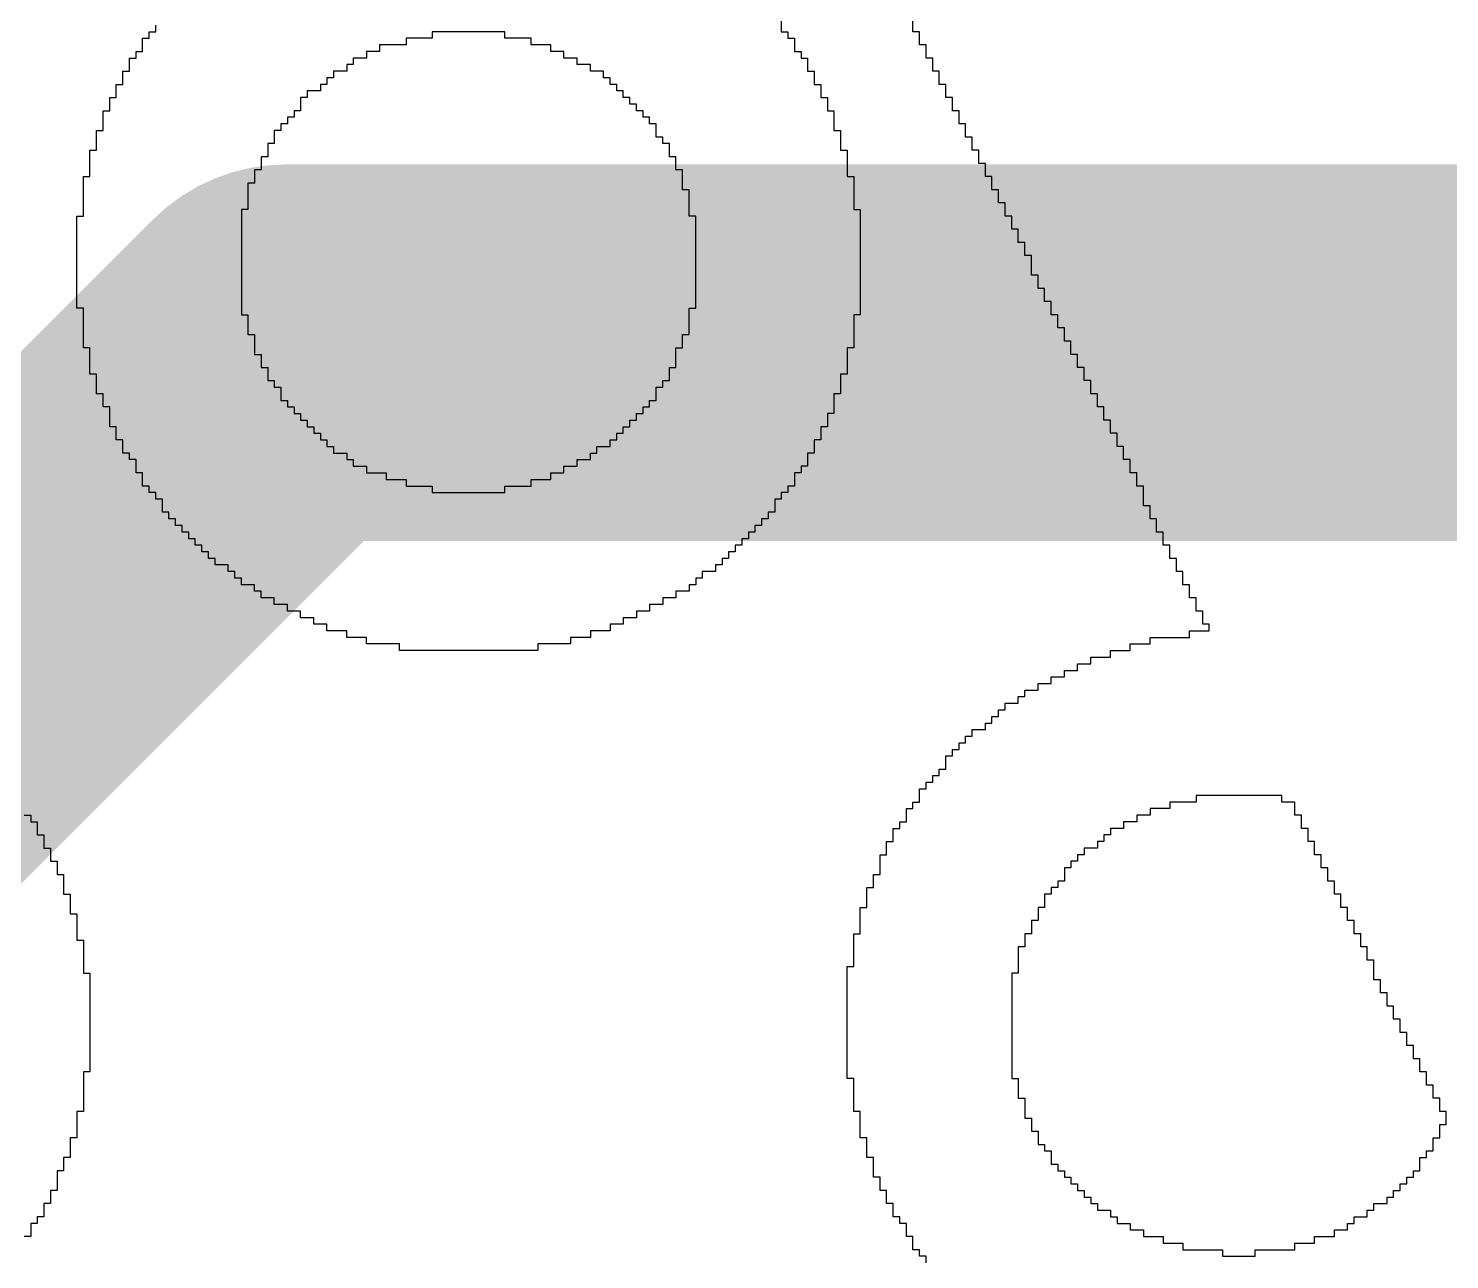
# Model space of a CAD drawing. Header units: millimetres. Extents: x -0.27 to 4.7, y -0.39 to 2.83.
# Drawn here: x 2.35479 to 2.39254, y 1.09254 to 1.12525 of the extents above; entities that cross this region are included whole.
import ezdxf

# ---------------------------------------------------------------- set-up
doc = ezdxf.new("R2010")
doc.units = ezdxf.units.MM
doc.header["$MEASUREMENT"] = 0
doc.layers.add('TopLayer', color=1, linetype='Continuous')
doc.layers.add('TopOverlay', color=2, linetype='Continuous')

msp = doc.modelspace()

# ---------------------------------------------------------------- linework, layer by layer
at = {"layer": 'TopLayer', "const_width": 0.01}
for points in [[(2.333, 1.088), (2.361634, 1.116634)], [(2.361634, 1.116634), (2.677673, 1.116634)]]:
    msp.add_lwpolyline(points, dxfattribs=at)
at = {"layer": 'TopLayer', "const_width": 0.005}
msp.add_lwpolyline([(2.359134, 1.116634, 1), (2.364134, 1.116634, 1)], format="xyb", close=True, dxfattribs=at)
msp.add_lwpolyline([(2.359134, 1.116634, 1), (2.364134, 1.116634, 1)], format="xyb", close=True, dxfattribs=at)
at = {"layer": 'TopOverlay'}
for p, q in [((2.37479, 1.12551), (2.37479, 1.12516)), ((2.378288, 1.12516), (2.378288, 1.125684)), ((2.358, 1.124985), (2.358, 1.12516)), ((2.358, 1.12516), (2.358174, 1.12516)), ((2.358174, 1.12516), (2.358174, 1.125335)), ((2.367444, 1.12516), (2.36552, 1.12516)), ((2.36552, 1.12516), (2.36552, 1.124985)), ((2.367444, 1.124985), (2.367444, 1.12516)), ((2.37479, 1.12516), (2.374965, 1.12516)), ((2.374965, 1.12516), (2.374965, 1.124985)), ((2.378463, 1.12516), (2.378288, 1.12516)), ((2.378463, 1.12481), (2.378463, 1.12516)), ((2.357825, 1.124635), (2.357825, 1.124985)), ((2.357825, 1.124985), (2.358, 1.124985)), ((2.364821, 1.12481), (2.364121, 1.12481)), ((2.364121, 1.12481), (2.364121, 1.124635)), ((2.36552, 1.124985), (2.364821, 1.124985)), ((2.364821, 1.124985), (2.364821, 1.12481)), ((2.368144, 1.124985), (2.367444, 1.124985)), ((2.368144, 1.12481), (2.368144, 1.124985)), ((2.368669, 1.12481), (2.368144, 1.12481)), ((2.368669, 1.124635), (2.368669, 1.12481)), ((2.374965, 1.124985), (2.37514, 1.124985)), ((2.37514, 1.124985), (2.37514, 1.124635)), ((2.378638, 1.12481), (2.378463, 1.12481)), ((2.378638, 1.12446), (2.378638, 1.12481)), ((2.357475, 1.12411), (2.357475, 1.12446)), ((2.357475, 1.12446), (2.35765, 1.12446)), ((2.35765, 1.12446), (2.35765, 1.124635)), ((2.35765, 1.124635), (2.357825, 1.124635)), ((2.363421, 1.124285), (2.363247, 1.124285)), ((2.363247, 1.124285), (2.363247, 1.12411)), ((2.363771, 1.12446), (2.363421, 1.12446)), ((2.363421, 1.12446), (2.363421, 1.124285)), ((2.364121, 1.124635), (2.363771, 1.124635)), ((2.363771, 1.124635), (2.363771, 1.12446)), ((2.369018, 1.124635), (2.368669, 1.124635)), ((2.369018, 1.12446), (2.369018, 1.124635)), ((2.369368, 1.12446), (2.369018, 1.12446)), ((2.369368, 1.124285), (2.369368, 1.12446)), ((2.369718, 1.124285), (2.369368, 1.124285)), ((2.369718, 1.12411), (2.369718, 1.124285)), ((2.37514, 1.124635), (2.375315, 1.124635)), ((2.375315, 1.124635), (2.375315, 1.12446)), ((2.375315, 1.12446), (2.37549, 1.12446)), ((2.37549, 1.12446), (2.37549, 1.12411)), ((2.378813, 1.12446), (2.378638, 1.12446)), ((2.378813, 1.12411), (2.378813, 1.12446)), ((2.3573, 1.123761), (2.3573, 1.12411)), ((2.3573, 1.12411), (2.357475, 1.12411)), ((2.362897, 1.123935), (2.362722, 1.123935)), ((2.362722, 1.123935), (2.362722, 1.123761)), ((2.363247, 1.12411), (2.362897, 1.12411)), ((2.362897, 1.12411), (2.362897, 1.123935)), ((2.370068, 1.12411), (2.369718, 1.12411)), ((2.370068, 1.123935), (2.370068, 1.12411)), ((2.370243, 1.123935), (2.370068, 1.123935)), ((2.370243, 1.123761), (2.370243, 1.123935)), ((2.37549, 1.12411), (2.375665, 1.12411)), ((2.375665, 1.12411), (2.375665, 1.123761)), ((2.378988, 1.12411), (2.378813, 1.12411)), ((2.378988, 1.123761), (2.378988, 1.12411)), ((2.357125, 1.123411), (2.357125, 1.123761)), ((2.357125, 1.123761), (2.3573, 1.123761)), ((2.362547, 1.123586), (2.362197, 1.123586)), ((2.362197, 1.123586), (2.362197, 1.123411)), ((2.362722, 1.123761), (2.362547, 1.123761)), ((2.362547, 1.123761), (2.362547, 1.123586)), ((2.370418, 1.123761), (2.370243, 1.123761)), ((2.370418, 1.123586), (2.370418, 1.123761)), ((2.370593, 1.123586), (2.370418, 1.123586)), ((2.370593, 1.123411), (2.370593, 1.123586)), ((2.375665, 1.123761), (2.37584, 1.123761)), ((2.37584, 1.123761), (2.37584, 1.123411)), ((2.379163, 1.123761), (2.378988, 1.123761)), ((2.379163, 1.123411), (2.379163, 1.123761)), ((2.35695, 1.123061), (2.35695, 1.123411)), ((2.35695, 1.123411), (2.357125, 1.123411)), ((2.362197, 1.123411), (2.362022, 1.123411)), ((2.362022, 1.123411), (2.362022, 1.123061)), ((2.370767, 1.123411), (2.370593, 1.123411)), ((2.370767, 1.123236), (2.370767, 1.123411)), ((2.370942, 1.123236), (2.370767, 1.123236)), ((2.370942, 1.123061), (2.370942, 1.123236)), ((2.37584, 1.123411), (2.376015, 1.123411)), ((2.376015, 1.123411), (2.376015, 1.123061)), ((2.379338, 1.123411), (2.379163, 1.123411)), ((2.379338, 1.123061), (2.379338, 1.123411)), ((2.356775, 1.122536), (2.356775, 1.123061)), ((2.356775, 1.123061), (2.35695, 1.123061)), ((2.361847, 1.122886), (2.361673, 1.122886)), ((2.361673, 1.122886), (2.361673, 1.122711)), ((2.362022, 1.123061), (2.361847, 1.123061)), ((2.361847, 1.123061), (2.361847, 1.122886)), ((2.371117, 1.123061), (2.370942, 1.123061)), ((2.371117, 1.122886), (2.371117, 1.123061)), ((2.371292, 1.122886), (2.371117, 1.122886)), ((2.371292, 1.122711), (2.371292, 1.122886)), ((2.376015, 1.123061), (2.37619, 1.123061)), ((2.37619, 1.123061), (2.37619, 1.122536)), ((2.379513, 1.123061), (2.379338, 1.123061)), ((2.379513, 1.122711), (2.379513, 1.123061)), ((2.3566, 1.122011), (2.3566, 1.122536)), ((2.3566, 1.122536), (2.356775, 1.122536)), ((2.361498, 1.122536), (2.361323, 1.122536)), ((2.361323, 1.122536), (2.361323, 1.122186)), ((2.361673, 1.122711), (2.361498, 1.122711)), ((2.361498, 1.122711), (2.361498, 1.122536)), ((2.371467, 1.122711), (2.371292, 1.122711)), ((2.371467, 1.122361), (2.371467, 1.122711)), ((2.37619, 1.122536), (2.376364, 1.122536)), ((2.376364, 1.122536), (2.376364, 1.122011)), ((2.379688, 1.122711), (2.379513, 1.122711)), ((2.379688, 1.122361), (2.379688, 1.122711)), ((2.356425, 1.121312), (2.356425, 1.122011)), ((2.356425, 1.122011), (2.3566, 1.122011)), ((2.361323, 1.122186), (2.361148, 1.122186)), ((2.361148, 1.122186), (2.361148, 1.121837)), ((2.371642, 1.122361), (2.371467, 1.122361)), ((2.371642, 1.122186), (2.371642, 1.122361)), ((2.371817, 1.122186), (2.371642, 1.122186)), ((2.371817, 1.121837), (2.371817, 1.122186)), ((2.376364, 1.122011), (2.376539, 1.122011)), ((2.376539, 1.122011), (2.376539, 1.121312)), ((2.379863, 1.122361), (2.379688, 1.122361)), ((2.379863, 1.122011), (2.379863, 1.122361)), ((2.380037, 1.122011), (2.379863, 1.122011)), ((2.380037, 1.121662), (2.380037, 1.122011)), ((2.361148, 1.121837), (2.360973, 1.121837)), ((2.360973, 1.121837), (2.360973, 1.121487)), ((2.371992, 1.121837), (2.371817, 1.121837)), ((2.371992, 1.121487), (2.371992, 1.121837)), ((2.380212, 1.121662), (2.380037, 1.121662)), ((2.380212, 1.121312), (2.380212, 1.121662)), ((2.35625, 1.120262), (2.35625, 1.121312)), ((2.35625, 1.121312), (2.356425, 1.121312)), ((2.360973, 1.121487), (2.360798, 1.121487)), ((2.360798, 1.121487), (2.360798, 1.121137)), ((2.372167, 1.121487), (2.371992, 1.121487)), ((2.372167, 1.120962), (2.372167, 1.121487)), ((2.376539, 1.121312), (2.376714, 1.121312)), ((2.376714, 1.121312), (2.376714, 1.120437)), ((2.380387, 1.121312), (2.380212, 1.121312)), ((2.380387, 1.120962), (2.380387, 1.121312)), ((2.360798, 1.121137), (2.360623, 1.121137)), ((2.360623, 1.121137), (2.360623, 1.120437)), ((2.372342, 1.120962), (2.372167, 1.120962)), ((2.372342, 1.120262), (2.372342, 1.120962)), ((2.380562, 1.120962), (2.380387, 1.120962)), ((2.380562, 1.120612), (2.380562, 1.120962)), ((2.380737, 1.120612), (2.380562, 1.120612)), ((2.380737, 1.120262), (2.380737, 1.120612)), ((2.356076, 1.117814), (2.356076, 1.120262)), ((2.356076, 1.120262), (2.35625, 1.120262)), ((2.360623, 1.120437), (2.360448, 1.120437)), ((2.360448, 1.120437), (2.360448, 1.117639)), ((2.372517, 1.120262), (2.372342, 1.120262)), ((2.372517, 1.117814), (2.372517, 1.120262)), ((2.376714, 1.120437), (2.376889, 1.120437)), ((2.376889, 1.120437), (2.376889, 1.117639)), ((2.380912, 1.120262), (2.380737, 1.120262)), ((2.380912, 1.119913), (2.380912, 1.120262)), ((2.381087, 1.119913), (2.380912, 1.119913)), ((2.381087, 1.119563), (2.381087, 1.119913)), ((2.381262, 1.119563), (2.381087, 1.119563)), ((2.381262, 1.119213), (2.381262, 1.119563)), ((2.381437, 1.119213), (2.381262, 1.119213)), ((2.381437, 1.118688), (2.381437, 1.119213)), ((2.381611, 1.118688), (2.381437, 1.118688)), ((2.381611, 1.118338), (2.381611, 1.118688)), ((2.381786, 1.118338), (2.381611, 1.118338)), ((2.381786, 1.117989), (2.381786, 1.118338)), ((2.381961, 1.117989), (2.381786, 1.117989)), ((2.381961, 1.117639), (2.381961, 1.117989)), ((2.35625, 1.117814), (2.356076, 1.117814)), ((2.35625, 1.116764), (2.35625, 1.117814)), ((2.360448, 1.117639), (2.360623, 1.117639)), ((2.360623, 1.117639), (2.360623, 1.117114)), ((2.372342, 1.117114), (2.372342, 1.117814)), ((2.372342, 1.117814), (2.372517, 1.117814)), ((2.376889, 1.117639), (2.376714, 1.117639)), ((2.376714, 1.117639), (2.376714, 1.116764)), ((2.382136, 1.117639), (2.381961, 1.117639)), ((2.382136, 1.117289), (2.382136, 1.117639)), ((2.360623, 1.117114), (2.360798, 1.117114)), ((2.360798, 1.117114), (2.360798, 1.116589)), ((2.372167, 1.116764), (2.372167, 1.117114)), ((2.372167, 1.117114), (2.372342, 1.117114)), ((2.382311, 1.117289), (2.382136, 1.117289)), ((2.382311, 1.116939), (2.382311, 1.117289)), ((2.356425, 1.116764), (2.35625, 1.116764)), ((2.356425, 1.116065), (2.356425, 1.116764)), ((2.371992, 1.11624), (2.371992, 1.116764)), ((2.371992, 1.116764), (2.372167, 1.116764)), ((2.376714, 1.116764), (2.376539, 1.116764)), ((2.376539, 1.116764), (2.376539, 1.116065)), ((2.382486, 1.116939), (2.382311, 1.116939)), ((2.382486, 1.116589), (2.382486, 1.116939)), ((2.360798, 1.116589), (2.360973, 1.116589)), ((2.360973, 1.116589), (2.360973, 1.11624)), ((2.382661, 1.116589), (2.382486, 1.116589)), ((2.382661, 1.11624), (2.382661, 1.116589)), ((2.3566, 1.116065), (2.356425, 1.116065)), ((2.3566, 1.11554), (2.3566, 1.116065)), ((2.360973, 1.11624), (2.361148, 1.11624)), ((2.361148, 1.11624), (2.361148, 1.11589)), ((2.371817, 1.11589), (2.371817, 1.11624)), ((2.371817, 1.11624), (2.371992, 1.11624)), ((2.376539, 1.116065), (2.376364, 1.116065)), ((2.376364, 1.116065), (2.376364, 1.11554)), ((2.382836, 1.11624), (2.382661, 1.11624)), ((2.382836, 1.11589), (2.382836, 1.11624)), ((2.361148, 1.11589), (2.361323, 1.11589)), ((2.361323, 1.11589), (2.361323, 1.115715)), ((2.361323, 1.115715), (2.361498, 1.115715)), ((2.361498, 1.115715), (2.361498, 1.115365)), ((2.371467, 1.115365), (2.371467, 1.115715)), ((2.371467, 1.115715), (2.371642, 1.115715)), ((2.371642, 1.115715), (2.371642, 1.11589)), ((2.371642, 1.11589), (2.371817, 1.11589)), ((2.383011, 1.11589), (2.382836, 1.11589)), ((2.383011, 1.11554), (2.383011, 1.11589)), ((2.356775, 1.11554), (2.3566, 1.11554)), ((2.356775, 1.11519), (2.356775, 1.11554)), ((2.361498, 1.115365), (2.361673, 1.115365)), ((2.361673, 1.115365), (2.361673, 1.11519)), ((2.371292, 1.11519), (2.371292, 1.115365)), ((2.371292, 1.115365), (2.371467, 1.115365)), ((2.376364, 1.11554), (2.37619, 1.11554)), ((2.37619, 1.11554), (2.37619, 1.115015)), ((2.383186, 1.11554), (2.383011, 1.11554)), ((2.383186, 1.11519), (2.383186, 1.11554)), ((2.35695, 1.11519), (2.356775, 1.11519)), ((2.35695, 1.114666), (2.35695, 1.11519)), ((2.361673, 1.11519), (2.361847, 1.11519)), ((2.361847, 1.11519), (2.361847, 1.115015)), ((2.361847, 1.115015), (2.362022, 1.115015)), ((2.362022, 1.115015), (2.362022, 1.11484)), ((2.362022, 1.11484), (2.362197, 1.11484)), ((2.362197, 1.11484), (2.362197, 1.114666)), ((2.370767, 1.114666), (2.370767, 1.11484)), ((2.370767, 1.11484), (2.370942, 1.11484)), ((2.370942, 1.11484), (2.370942, 1.115015)), ((2.370942, 1.115015), (2.371117, 1.115015)), ((2.371117, 1.115015), (2.371117, 1.11519)), ((2.371117, 1.11519), (2.371292, 1.11519)), ((2.37619, 1.115015), (2.376015, 1.115015)), ((2.376015, 1.115015), (2.376015, 1.114666)), ((2.383361, 1.11519), (2.383186, 1.11519)), ((2.383361, 1.11484), (2.383361, 1.11519)), ((2.383535, 1.11484), (2.383361, 1.11484)), ((2.383535, 1.114491), (2.383535, 1.11484)), ((2.357125, 1.114666), (2.35695, 1.114666)), ((2.357125, 1.114316), (2.357125, 1.114666)), ((2.362197, 1.114666), (2.362372, 1.114666)), ((2.362372, 1.114666), (2.362372, 1.114491)), ((2.362372, 1.114491), (2.362547, 1.114491)), ((2.362547, 1.114491), (2.362547, 1.114316)), ((2.370418, 1.114316), (2.370418, 1.114491)), ((2.370418, 1.114491), (2.370593, 1.114491)), ((2.370593, 1.114491), (2.370593, 1.114666)), ((2.370593, 1.114666), (2.370767, 1.114666)), ((2.376015, 1.114666), (2.37584, 1.114666)), ((2.37584, 1.114666), (2.37584, 1.114316)), ((2.38371, 1.114491), (2.383535, 1.114491)), ((2.38371, 1.114141), (2.38371, 1.114491)), ((2.3573, 1.114316), (2.357125, 1.114316)), ((2.3573, 1.113966), (2.3573, 1.114316)), ((2.362547, 1.114316), (2.362722, 1.114316)), ((2.362722, 1.114316), (2.362722, 1.114141)), ((2.362722, 1.114141), (2.362897, 1.114141)), ((2.362897, 1.114141), (2.362897, 1.113966)), ((2.369893, 1.113966), (2.369893, 1.114141)), ((2.369893, 1.114141), (2.370243, 1.114141)), ((2.370243, 1.114141), (2.370243, 1.114316)), ((2.370243, 1.114316), (2.370418, 1.114316)), ((2.37584, 1.114316), (2.375665, 1.114316)), ((2.375665, 1.114316), (2.375665, 1.113966)), ((2.383885, 1.114141), (2.38371, 1.114141)), ((2.383885, 1.113791), (2.383885, 1.114141)), ((2.357475, 1.113966), (2.3573, 1.113966)), ((2.357475, 1.113791), (2.357475, 1.113966)), ((2.35765, 1.113791), (2.357475, 1.113791)), ((2.35765, 1.113441), (2.35765, 1.113791)), ((2.362897, 1.113966), (2.363247, 1.113966)), ((2.363247, 1.113966), (2.363247, 1.113791)), ((2.363247, 1.113791), (2.363421, 1.113791)), ((2.363421, 1.113791), (2.363421, 1.113616)), ((2.369368, 1.113616), (2.369368, 1.113791)), ((2.369368, 1.113791), (2.369718, 1.113791)), ((2.369718, 1.113791), (2.369718, 1.113966)), ((2.369718, 1.113966), (2.369893, 1.113966)), ((2.375665, 1.113966), (2.37549, 1.113966)), ((2.37549, 1.113966), (2.37549, 1.113616)), ((2.38406, 1.113791), (2.383885, 1.113791)), ((2.38406, 1.113441), (2.38406, 1.113791)), ((2.357825, 1.113441), (2.35765, 1.113441)), ((2.357825, 1.113091), (2.357825, 1.113441)), ((2.363421, 1.113616), (2.363771, 1.113616)), ((2.363771, 1.113616), (2.363771, 1.113441)), ((2.363771, 1.113441), (2.364296, 1.113441)), ((2.364296, 1.113441), (2.364296, 1.113266)), ((2.368669, 1.113266), (2.368669, 1.113441)), ((2.368669, 1.113441), (2.369018, 1.113441)), ((2.369018, 1.113441), (2.369018, 1.113616)), ((2.369018, 1.113616), (2.369368, 1.113616)), ((2.375315, 1.113441), (2.37514, 1.113441)), ((2.37514, 1.113441), (2.37514, 1.113091)), ((2.37549, 1.113616), (2.375315, 1.113616)), ((2.375315, 1.113616), (2.375315, 1.113441)), ((2.384235, 1.113441), (2.38406, 1.113441)), ((2.384235, 1.113091), (2.384235, 1.113441)), ((2.358, 1.113091), (2.357825, 1.113091)), ((2.358, 1.112917), (2.358, 1.113091)), ((2.364296, 1.113266), (2.364821, 1.113266)), ((2.364821, 1.113266), (2.364821, 1.113091)), ((2.364821, 1.113091), (2.36552, 1.113091)), ((2.36552, 1.113091), (2.36552, 1.112917)), ((2.367444, 1.112917), (2.367444, 1.113091)), ((2.367444, 1.113091), (2.368144, 1.113091)), ((2.368144, 1.113091), (2.368144, 1.113266)), ((2.368144, 1.113266), (2.368669, 1.113266)), ((2.37514, 1.113091), (2.374965, 1.113091)), ((2.374965, 1.113091), (2.374965, 1.112917)), ((2.38441, 1.113091), (2.384235, 1.113091)), ((2.38441, 1.112567), (2.38441, 1.113091)), ((2.358174, 1.112917), (2.358, 1.112917)), ((2.358174, 1.112742), (2.358174, 1.112917)), ((2.358349, 1.112742), (2.358174, 1.112742)), ((2.358349, 1.112392), (2.358349, 1.112742)), ((2.36552, 1.112917), (2.367444, 1.112917)), ((2.37479, 1.112742), (2.374615, 1.112742)), ((2.374615, 1.112742), (2.374615, 1.112392)), ((2.374965, 1.112917), (2.37479, 1.112917)), ((2.37479, 1.112917), (2.37479, 1.112742)), ((2.384585, 1.112567), (2.38441, 1.112567)), ((2.384585, 1.112217), (2.384585, 1.112567)), ((2.358524, 1.112392), (2.358349, 1.112392)), ((2.358524, 1.112217), (2.358524, 1.112392)), ((2.358699, 1.112217), (2.358524, 1.112217)), ((2.358699, 1.112042), (2.358699, 1.112217)), ((2.37444, 1.112217), (2.374266, 1.112217)), ((2.374266, 1.112217), (2.374266, 1.112042)), ((2.374615, 1.112392), (2.37444, 1.112392)), ((2.37444, 1.112392), (2.37444, 1.112217)), ((2.38476, 1.112217), (2.384585, 1.112217)), ((2.38476, 1.111867), (2.38476, 1.112217)), ((2.358874, 1.112042), (2.358699, 1.112042)), ((2.358874, 1.111867), (2.358874, 1.112042)), ((2.359049, 1.111867), (2.358874, 1.111867)), ((2.359049, 1.111692), (2.359049, 1.111867)), ((2.374091, 1.111867), (2.373916, 1.111867)), ((2.373916, 1.111867), (2.373916, 1.111692)), ((2.374266, 1.112042), (2.374091, 1.112042)), ((2.374091, 1.112042), (2.374091, 1.111867)), ((2.384935, 1.111867), (2.38476, 1.111867)), ((2.384935, 1.111517), (2.384935, 1.111867)), ((2.359224, 1.111692), (2.359049, 1.111692)), ((2.359224, 1.111517), (2.359224, 1.111692)), ((2.359399, 1.111517), (2.359224, 1.111517)), ((2.359399, 1.111342), (2.359399, 1.111517)), ((2.373741, 1.111517), (2.373566, 1.111517)), ((2.373566, 1.111517), (2.373566, 1.111342)), ((2.373916, 1.111692), (2.373741, 1.111692)), ((2.373741, 1.111692), (2.373741, 1.111517)), ((2.38511, 1.111517), (2.384935, 1.111517)), ((2.38511, 1.111168), (2.38511, 1.111517)), ((2.359574, 1.111342), (2.359399, 1.111342)), ((2.359574, 1.111168), (2.359574, 1.111342)), ((2.359748, 1.111168), (2.359574, 1.111168)), ((2.359748, 1.110993), (2.359748, 1.111168)), ((2.373391, 1.111168), (2.373216, 1.111168)), ((2.373216, 1.111168), (2.373216, 1.110993)), ((2.373566, 1.111342), (2.373391, 1.111342)), ((2.373391, 1.111342), (2.373391, 1.111168)), ((2.385285, 1.111168), (2.38511, 1.111168)), ((2.385285, 1.110818), (2.385285, 1.111168)), ((2.360098, 1.110993), (2.359748, 1.110993)), ((2.360098, 1.110818), (2.360098, 1.110993)), ((2.360273, 1.110818), (2.360098, 1.110818)), ((2.360273, 1.110643), (2.360273, 1.110818)), ((2.373041, 1.110818), (2.372691, 1.110818)), ((2.372691, 1.110818), (2.372691, 1.110643)), ((2.373216, 1.110993), (2.373041, 1.110993)), ((2.373041, 1.110993), (2.373041, 1.110818)), ((2.385459, 1.110818), (2.385285, 1.110818)), ((2.385459, 1.110468), (2.385459, 1.110818)), ((2.360448, 1.110643), (2.360273, 1.110643)), ((2.360448, 1.110468), (2.360448, 1.110643)), ((2.360798, 1.110468), (2.360448, 1.110468)), ((2.360798, 1.110293), (2.360798, 1.110468)), ((2.372517, 1.110468), (2.372342, 1.110468)), ((2.372342, 1.110468), (2.372342, 1.110293)), ((2.372691, 1.110643), (2.372517, 1.110643)), ((2.372517, 1.110643), (2.372517, 1.110468)), ((2.385634, 1.110468), (2.385459, 1.110468)), ((2.385634, 1.110118), (2.385634, 1.110468)), ((2.360973, 1.110293), (2.360798, 1.110293)), ((2.360973, 1.110118), (2.360973, 1.110293)), ((2.361323, 1.110118), (2.360973, 1.110118)), ((2.361323, 1.109943), (2.361323, 1.110118)), ((2.361673, 1.109943), (2.361323, 1.109943)), ((2.361673, 1.109768), (2.361673, 1.109943)), ((2.371642, 1.109943), (2.371292, 1.109943)), ((2.371292, 1.109943), (2.371292, 1.109768)), ((2.371992, 1.110118), (2.371642, 1.110118)), ((2.371642, 1.110118), (2.371642, 1.109943)), ((2.372342, 1.110293), (2.371992, 1.110293)), ((2.371992, 1.110293), (2.371992, 1.110118)), ((2.385809, 1.110118), (2.385634, 1.110118)), ((2.385809, 1.109768), (2.385809, 1.110118)), ((2.362022, 1.109768), (2.361673, 1.109768)), ((2.362022, 1.109593), (2.362022, 1.109768)), ((2.362372, 1.109593), (2.362022, 1.109593)), ((2.362372, 1.109418), (2.362372, 1.109593)), ((2.370942, 1.109593), (2.370593, 1.109593)), ((2.370593, 1.109593), (2.370593, 1.109418)), ((2.371292, 1.109768), (2.370942, 1.109768)), ((2.370942, 1.109768), (2.370942, 1.109593)), ((2.385984, 1.109768), (2.385809, 1.109768)), ((2.385984, 1.109418), (2.385984, 1.109768)), ((2.362722, 1.109418), (2.362372, 1.109418)), ((2.362722, 1.109244), (2.362722, 1.109418)), ((2.363247, 1.109244), (2.362722, 1.109244)), ((2.363247, 1.109069), (2.363247, 1.109244)), ((2.370243, 1.109244), (2.369718, 1.109244)), ((2.369718, 1.109244), (2.369718, 1.109069)), ((2.370593, 1.109418), (2.370243, 1.109418)), ((2.370243, 1.109418), (2.370243, 1.109244)), ((2.385634, 1.109069), (2.385634, 1.109244)), ((2.385634, 1.109244), (2.386159, 1.109244)), ((2.386159, 1.109418), (2.385984, 1.109418)), ((2.386159, 1.109244), (2.386159, 1.109418)), ((2.363771, 1.109069), (2.363247, 1.109069)), ((2.363771, 1.108894), (2.363771, 1.109069)), ((2.364646, 1.108894), (2.363771, 1.108894)), ((2.364646, 1.108719), (2.364646, 1.108894)), ((2.369193, 1.108894), (2.368319, 1.108894)), ((2.368319, 1.108894), (2.368319, 1.108719)), ((2.369718, 1.109069), (2.369193, 1.109069)), ((2.369193, 1.109069), (2.369193, 1.108894)), ((2.38406, 1.108719), (2.38406, 1.108894)), ((2.38406, 1.108894), (2.384585, 1.108894)), ((2.384585, 1.108894), (2.384585, 1.109069)), ((2.384585, 1.109069), (2.385634, 1.109069)), ((2.368319, 1.108719), (2.364646, 1.108719)), ((2.383011, 1.108369), (2.383011, 1.108544)), ((2.383011, 1.108544), (2.383535, 1.108544)), ((2.383535, 1.108544), (2.383535, 1.108719)), ((2.383535, 1.108719), (2.38406, 1.108719)), ((2.382311, 1.108019), (2.382311, 1.108194)), ((2.382311, 1.108194), (2.382661, 1.108194)), ((2.382661, 1.108194), (2.382661, 1.108369)), ((2.382661, 1.108369), (2.383011, 1.108369)), ((2.381262, 1.107495), (2.381262, 1.107669)), ((2.381262, 1.107669), (2.381611, 1.107669)), ((2.381611, 1.107669), (2.381611, 1.107844)), ((2.381611, 1.107844), (2.381961, 1.107844)), ((2.381961, 1.107844), (2.381961, 1.108019)), ((2.381961, 1.108019), (2.382311, 1.108019)), ((2.380737, 1.107145), (2.380737, 1.10732)), ((2.380737, 1.10732), (2.381087, 1.10732)), ((2.381087, 1.10732), (2.381087, 1.107495)), ((2.381087, 1.107495), (2.381262, 1.107495)), ((2.380387, 1.106795), (2.380387, 1.10697)), ((2.380387, 1.10697), (2.380562, 1.10697)), ((2.380562, 1.10697), (2.380562, 1.107145)), ((2.380562, 1.107145), (2.380737, 1.107145)), ((2.379863, 1.106445), (2.379863, 1.10662)), ((2.379863, 1.10662), (2.380212, 1.10662)), ((2.380212, 1.10662), (2.380212, 1.106795)), ((2.380212, 1.106795), (2.380387, 1.106795)), ((2.379513, 1.106095), (2.379513, 1.10627)), ((2.379513, 1.10627), (2.379688, 1.10627)), ((2.379688, 1.10627), (2.379688, 1.106445)), ((2.379688, 1.106445), (2.379863, 1.106445)), ((2.379163, 1.105571), (2.379163, 1.10592)), ((2.379163, 1.10592), (2.379338, 1.10592)), ((2.379338, 1.10592), (2.379338, 1.106095)), ((2.379338, 1.106095), (2.379513, 1.106095)), ((2.378813, 1.105221), (2.378813, 1.105396)), ((2.378813, 1.105396), (2.378988, 1.105396)), ((2.378988, 1.105396), (2.378988, 1.105571)), ((2.378988, 1.105571), (2.379163, 1.105571)), ((2.378463, 1.104696), (2.378463, 1.105046)), ((2.378463, 1.105046), (2.378638, 1.105046)), ((2.378638, 1.105046), (2.378638, 1.105221)), ((2.378638, 1.105221), (2.378813, 1.105221)), ((2.378288, 1.104521), (2.378288, 1.104696)), ((2.378288, 1.104696), (2.378463, 1.104696)), ((2.385809, 1.104696), (2.38511, 1.104696)), ((2.38511, 1.104696), (2.38511, 1.104521)), ((2.388083, 1.104871), (2.385809, 1.104871)), ((2.385809, 1.104871), (2.385809, 1.104696)), ((2.388083, 1.104696), (2.388083, 1.104871)), ((2.388433, 1.104696), (2.388083, 1.104696)), ((2.388433, 1.104346), (2.388433, 1.104696)), ((2.354676, 1.104346), (2.354851, 1.104346)), ((2.354851, 1.104346), (2.354851, 1.104171)), ((2.378113, 1.104171), (2.378113, 1.104521)), ((2.378113, 1.104521), (2.378288, 1.104521)), ((2.384585, 1.104346), (2.384235, 1.104346)), ((2.384235, 1.104346), (2.384235, 1.104171)), ((2.38511, 1.104521), (2.384585, 1.104521)), ((2.384585, 1.104521), (2.384585, 1.104346)), ((2.388608, 1.104346), (2.388433, 1.104346)), ((2.388608, 1.103996), (2.388608, 1.104346)), ((2.354851, 1.104171), (2.355026, 1.104171)), ((2.355026, 1.104171), (2.355026, 1.103822)), ((2.377764, 1.103647), (2.377764, 1.103996)), ((2.377764, 1.103996), (2.377938, 1.103996)), ((2.377938, 1.103996), (2.377938, 1.104171)), ((2.377938, 1.104171), (2.378113, 1.104171)), ((2.383885, 1.103996), (2.383535, 1.103996)), ((2.383535, 1.103996), (2.383535, 1.103822)), ((2.384235, 1.104171), (2.383885, 1.104171)), ((2.383885, 1.104171), (2.383885, 1.103996)), ((2.388783, 1.103996), (2.388608, 1.103996)), ((2.388783, 1.103647), (2.388783, 1.103996)), ((2.355026, 1.103822), (2.355201, 1.103822)), ((2.355201, 1.103822), (2.355201, 1.103472)), ((2.377589, 1.103297), (2.377589, 1.103647)), ((2.377589, 1.103647), (2.377764, 1.103647)), ((2.383361, 1.103647), (2.383186, 1.103647)), ((2.383186, 1.103647), (2.383186, 1.103472)), ((2.383535, 1.103822), (2.383361, 1.103822)), ((2.383361, 1.103822), (2.383361, 1.103647)), ((2.388958, 1.103647), (2.388783, 1.103647)), ((2.388958, 1.103297), (2.388958, 1.103647)), ((2.355201, 1.103472), (2.355376, 1.103472)), ((2.355376, 1.103472), (2.355376, 1.103122)), ((2.377414, 1.102772), (2.377414, 1.103297)), ((2.377414, 1.103297), (2.377589, 1.103297)), ((2.382836, 1.103297), (2.382661, 1.103297)), ((2.382661, 1.103297), (2.382661, 1.103122)), ((2.383186, 1.103472), (2.382836, 1.103472)), ((2.382836, 1.103472), (2.382836, 1.103297)), ((2.389132, 1.103297), (2.388958, 1.103297)), ((2.389132, 1.102947), (2.389132, 1.103297)), ((2.355376, 1.103122), (2.355551, 1.103122)), ((2.355551, 1.103122), (2.355551, 1.102772)), ((2.355551, 1.102772), (2.355726, 1.102772)), ((2.355726, 1.102772), (2.355726, 1.102247)), ((2.377239, 1.102422), (2.377239, 1.102772)), ((2.377239, 1.102772), (2.377414, 1.102772)), ((2.382486, 1.102947), (2.382311, 1.102947)), ((2.382311, 1.102947), (2.382311, 1.102597)), ((2.382661, 1.103122), (2.382486, 1.103122)), ((2.382486, 1.103122), (2.382486, 1.102947)), ((2.389307, 1.102947), (2.389132, 1.102947)), ((2.389307, 1.102597), (2.389307, 1.102947)), ((2.377064, 1.101898), (2.377064, 1.102422)), ((2.377064, 1.102422), (2.377239, 1.102422)), ((2.382136, 1.102422), (2.381961, 1.102422)), ((2.381961, 1.102422), (2.381961, 1.102247)), ((2.382311, 1.102597), (2.382136, 1.102597)), ((2.382136, 1.102597), (2.382136, 1.102422)), ((2.389482, 1.102597), (2.389307, 1.102597)), ((2.389482, 1.102247), (2.389482, 1.102597)), ((2.355726, 1.102247), (2.355901, 1.102247)), ((2.355901, 1.102247), (2.355901, 1.101723)), ((2.381961, 1.102247), (2.381786, 1.102247)), ((2.381786, 1.102247), (2.381786, 1.101898)), ((2.389657, 1.102247), (2.389482, 1.102247)), ((2.389657, 1.101898), (2.389657, 1.102247)), ((2.355901, 1.101723), (2.356076, 1.101723)), ((2.356076, 1.101723), (2.356076, 1.101023)), ((2.376889, 1.101198), (2.376889, 1.101898)), ((2.376889, 1.101898), (2.377064, 1.101898)), ((2.381786, 1.101898), (2.381611, 1.101898)), ((2.381611, 1.101898), (2.381611, 1.101548)), ((2.389832, 1.101898), (2.389657, 1.101898)), ((2.389832, 1.101548), (2.389832, 1.101898)), ((2.381611, 1.101548), (2.381437, 1.101548)), ((2.381437, 1.101548), (2.381437, 1.101198)), ((2.390007, 1.101548), (2.389832, 1.101548)), ((2.390007, 1.101198), (2.390007, 1.101548)), ((2.356076, 1.101023), (2.35625, 1.101023)), ((2.35625, 1.101023), (2.35625, 1.100148)), ((2.376714, 1.100323), (2.376714, 1.101198)), ((2.376714, 1.101198), (2.376889, 1.101198)), ((2.381437, 1.101198), (2.381262, 1.101198)), ((2.381262, 1.101198), (2.381262, 1.100848)), ((2.390182, 1.101198), (2.390007, 1.101198)), ((2.390182, 1.100848), (2.390182, 1.101198)), ((2.381262, 1.100848), (2.381087, 1.100848)), ((2.381087, 1.100848), (2.381087, 1.100148)), ((2.390357, 1.100848), (2.390182, 1.100848)), ((2.390357, 1.100498), (2.390357, 1.100848)), ((2.390532, 1.100498), (2.390357, 1.100498)), ((2.390532, 1.099974), (2.390532, 1.100498)), ((2.35625, 1.100148), (2.356425, 1.100148)), ((2.356425, 1.100148), (2.356425, 1.097525)), ((2.376539, 1.09735), (2.376539, 1.100323)), ((2.376539, 1.100323), (2.376714, 1.100323)), ((2.381087, 1.100148), (2.380912, 1.100148)), ((2.380912, 1.100148), (2.380912, 1.09735)), ((2.390706, 1.099974), (2.390532, 1.099974)), ((2.390706, 1.099624), (2.390706, 1.099974)), ((2.390881, 1.099624), (2.390706, 1.099624)), ((2.390881, 1.099274), (2.390881, 1.099624)), ((2.391056, 1.099274), (2.390881, 1.099274)), ((2.391056, 1.098924), (2.391056, 1.099274)), ((2.391231, 1.098924), (2.391056, 1.098924)), ((2.391231, 1.098574), (2.391231, 1.098924)), ((2.391406, 1.098574), (2.391231, 1.098574)), ((2.391406, 1.098225), (2.391406, 1.098574)), ((2.391581, 1.098225), (2.391406, 1.098225)), ((2.391581, 1.097875), (2.391581, 1.098225)), ((2.391756, 1.097875), (2.391581, 1.097875)), ((2.391756, 1.097525), (2.391756, 1.097875)), ((2.356425, 1.097525), (2.35625, 1.097525)), ((2.35625, 1.097525), (2.35625, 1.096476)), ((2.391931, 1.097525), (2.391756, 1.097525)), ((2.391931, 1.097175), (2.391931, 1.097525)), ((2.376714, 1.09735), (2.376539, 1.09735)), ((2.376714, 1.096476), (2.376714, 1.09735)), ((2.380912, 1.09735), (2.381087, 1.09735)), ((2.381087, 1.09735), (2.381087, 1.096825)), ((2.392106, 1.097175), (2.391931, 1.097175)), ((2.392106, 1.096825), (2.392106, 1.097175)), ((2.381087, 1.096825), (2.381262, 1.096825)), ((2.381262, 1.096825), (2.381262, 1.096301)), ((2.392281, 1.096825), (2.392106, 1.096825)), ((2.392281, 1.096476), (2.392281, 1.096825)), ((2.35625, 1.096476), (2.356076, 1.096476)), ((2.356076, 1.096476), (2.356076, 1.095776)), ((2.376889, 1.096476), (2.376714, 1.096476)), ((2.376889, 1.095776), (2.376889, 1.096476)), ((2.392456, 1.096476), (2.392281, 1.096476)), ((2.392456, 1.096126), (2.392456, 1.096476)), ((2.381262, 1.096301), (2.381437, 1.096301)), ((2.381437, 1.096301), (2.381437, 1.095951)), ((2.381437, 1.095951), (2.381611, 1.095951)), ((2.381611, 1.095951), (2.381611, 1.095601)), ((2.392281, 1.095776), (2.392281, 1.096126)), ((2.392281, 1.096126), (2.392456, 1.096126)), ((2.356076, 1.095776), (2.355901, 1.095776)), ((2.355901, 1.095776), (2.355901, 1.095251)), ((2.377064, 1.095776), (2.376889, 1.095776)), ((2.377064, 1.095251), (2.377064, 1.095776)), ((2.381611, 1.095601), (2.381786, 1.095601)), ((2.381786, 1.095601), (2.381786, 1.095426)), ((2.392106, 1.095426), (2.392106, 1.095776)), ((2.392106, 1.095776), (2.392281, 1.095776)), ((2.355901, 1.095251), (2.355726, 1.095251)), ((2.355726, 1.095251), (2.355726, 1.094901)), ((2.377239, 1.095251), (2.377064, 1.095251)), ((2.377239, 1.094726), (2.377239, 1.095251)), ((2.381786, 1.095426), (2.381961, 1.095426)), ((2.381961, 1.095426), (2.381961, 1.095076)), ((2.391756, 1.094901), (2.391756, 1.095251)), ((2.391756, 1.095251), (2.391931, 1.095251)), ((2.391931, 1.095251), (2.391931, 1.095426)), ((2.391931, 1.095426), (2.392106, 1.095426)), ((2.355726, 1.094901), (2.355551, 1.094901)), ((2.355551, 1.094901), (2.355551, 1.094377)), ((2.381961, 1.095076), (2.382136, 1.095076)), ((2.382136, 1.095076), (2.382136, 1.094901)), ((2.382136, 1.094901), (2.382311, 1.094901)), ((2.382311, 1.094901), (2.382311, 1.094726)), ((2.391581, 1.094726), (2.391581, 1.094901)), ((2.391581, 1.094901), (2.391756, 1.094901)), ((2.377414, 1.094726), (2.377239, 1.094726)), ((2.377414, 1.094377), (2.377414, 1.094726)), ((2.382311, 1.094726), (2.382486, 1.094726)), ((2.382486, 1.094726), (2.382486, 1.094552)), ((2.382486, 1.094552), (2.382661, 1.094552)), ((2.382661, 1.094552), (2.382661, 1.094377)), ((2.391231, 1.094377), (2.391231, 1.094552)), ((2.391231, 1.094552), (2.391406, 1.094552)), ((2.391406, 1.094552), (2.391406, 1.094726)), ((2.391406, 1.094726), (2.391581, 1.094726)), ((2.355551, 1.094377), (2.355376, 1.094377)), ((2.355376, 1.094377), (2.355376, 1.094027)), ((2.377589, 1.094377), (2.377414, 1.094377)), ((2.377589, 1.094027), (2.377589, 1.094377)), ((2.382661, 1.094377), (2.382836, 1.094377)), ((2.382836, 1.094377), (2.382836, 1.094202)), ((2.382836, 1.094202), (2.383011, 1.094202)), ((2.383011, 1.094202), (2.383011, 1.094027)), ((2.390881, 1.094027), (2.390881, 1.094202)), ((2.390881, 1.094202), (2.391056, 1.094202)), ((2.391056, 1.094202), (2.391056, 1.094377)), ((2.391056, 1.094377), (2.391231, 1.094377)), ((2.355376, 1.094027), (2.355201, 1.094027)), ((2.355201, 1.094027), (2.355201, 1.093677)), ((2.377764, 1.094027), (2.377589, 1.094027)), ((2.377764, 1.093677), (2.377764, 1.094027)), ((2.383011, 1.094027), (2.383186, 1.094027)), ((2.383186, 1.094027), (2.383186, 1.093852)), ((2.383186, 1.093852), (2.383535, 1.093852)), ((2.383535, 1.093852), (2.383535, 1.093677)), ((2.390357, 1.093677), (2.390357, 1.093852)), ((2.390357, 1.093852), (2.390532, 1.093852)), ((2.390532, 1.093852), (2.390532, 1.094027)), ((2.390532, 1.094027), (2.390881, 1.094027)), ((2.355026, 1.093502), (2.354851, 1.093502)), ((2.354851, 1.093502), (2.354851, 1.093152)), ((2.355201, 1.093677), (2.355026, 1.093677)), ((2.355026, 1.093677), (2.355026, 1.093502)), ((2.377938, 1.093677), (2.377764, 1.093677)), ((2.377938, 1.093502), (2.377938, 1.093677)), ((2.378113, 1.093502), (2.377938, 1.093502)), ((2.378113, 1.093152), (2.378113, 1.093502)), ((2.383535, 1.093677), (2.38371, 1.093677)), ((2.38371, 1.093677), (2.38371, 1.093502)), ((2.38371, 1.093502), (2.38406, 1.093502)), ((2.38406, 1.093502), (2.38406, 1.093327)), ((2.38406, 1.093327), (2.38441, 1.093327)), ((2.38441, 1.093327), (2.38441, 1.093152)), ((2.389482, 1.093152), (2.389482, 1.093327)), ((2.389482, 1.093327), (2.389832, 1.093327)), ((2.389832, 1.093327), (2.389832, 1.093502)), ((2.389832, 1.093502), (2.390007, 1.093502)), ((2.390007, 1.093502), (2.390007, 1.093677)), ((2.390007, 1.093677), (2.390357, 1.093677)), ((2.354851, 1.093152), (2.354676, 1.093152)), ((2.378288, 1.093152), (2.378113, 1.093152)), ((2.378288, 1.092803), (2.378288, 1.093152)), ((2.38441, 1.093152), (2.384935, 1.093152)), ((2.384935, 1.093152), (2.384935, 1.092977)), ((2.384935, 1.092977), (2.385459, 1.092977)), ((2.385459, 1.092977), (2.385459, 1.092803)), ((2.388433, 1.092803), (2.388433, 1.092977)), ((2.388433, 1.092977), (2.388958, 1.092977)), ((2.388958, 1.092977), (2.388958, 1.093152)), ((2.388958, 1.093152), (2.389482, 1.093152)), ((2.378463, 1.092803), (2.378288, 1.092803)), ((2.378463, 1.092628), (2.378463, 1.092803)), ((2.378638, 1.092628), (2.378463, 1.092628)), ((2.378638, 1.092453), (2.378638, 1.092628)), ((2.385459, 1.092803), (2.386509, 1.092803)), ((2.386509, 1.092803), (2.386509, 1.092628)), ((2.386509, 1.092628), (2.387383, 1.092628)), ((2.387383, 1.092628), (2.387383, 1.092803)), ((2.387383, 1.092803), (2.388433, 1.092803))]:
    msp.add_line(p, q, dxfattribs=at)

doc.saveas('drawing.dxf')
